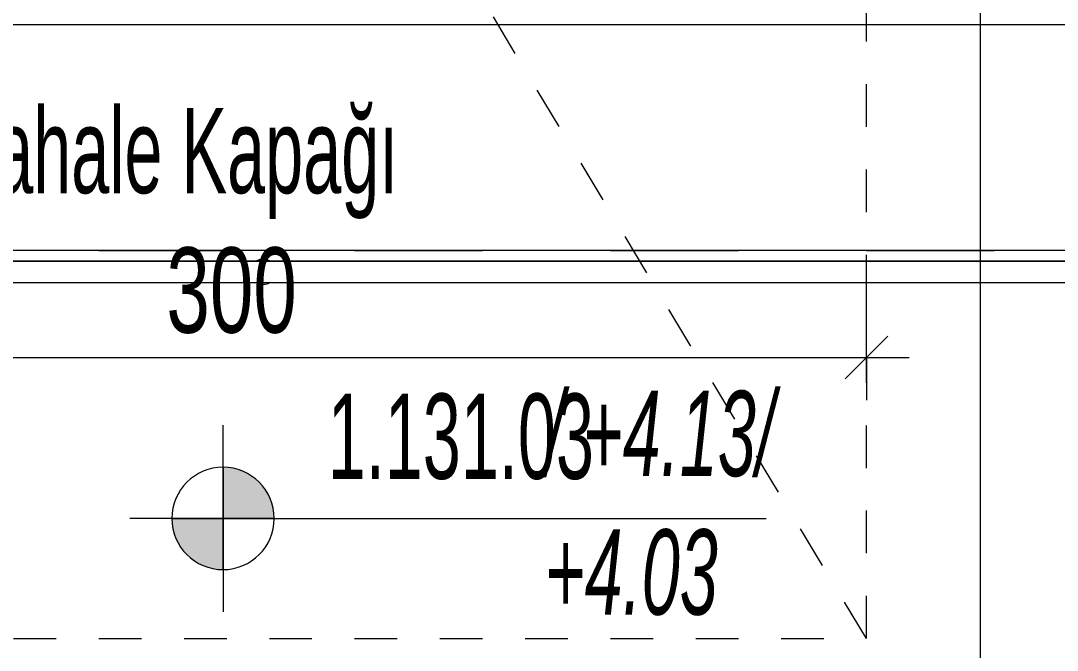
# Model space of a CAD drawing. Header units: metres. Extents: x 8 to 325, y -31 to 15.
# Drawn here: x 121.812 to 124.242, y -2.527 to -1.051 of the extents above; entities that cross this region are included whole.
import ezdxf

# ---------------------------------------------------------------- set-up
doc = ezdxf.new("R2010")
doc.units = ezdxf.units.M
doc.linetypes.add('Dash', pattern=[0.6, 0.3, -0.3])
doc.linetypes.add('Dot 1_32_', pattern=[0.079375, 0, -0.079375])
for name, color, linetype, lineweight in [('A-ALAN', 7, 'Continuous', 9), ('A-DETY', 7, 'Continuous', 9), ('A-DETY-KOT', 7, 'Continuous', 9), ('A-DETY-OLCU', 7, 'Continuous', 9), ('A-DETY-OLCU-100', 7, 'Continuous', 9), ('A-DETY-YAZI', 7, 'Continuous', 9), ('A-DOSM', 7, 'Continuous', 9), ('A-KORK', 7, 'Continuous', 9), ('A-ÇZGI-ALAN', 7, 'Dash', 9)]:
    doc.layers.add(name, color=color, linetype=linetype, lineweight=lineweight)
doc.layers.add('A-ÇZGI', color=7, linetype='Continuous', lineweight=9, true_color=0x00a600)
doc.styles.add('Arial Narrow_1', font='ARIALN.TTF', dxfattribs={"width": 0.7, "height": 0.2})
doc.styles.add('Arial Narrow_5', font='ARIALN.TTF', dxfattribs={"width": 0.8, "height": 0.2})
doc.styles.add('Arial Narrow_6', font='ARIALN.TTF', dxfattribs={"width": 0.7, "height": 0.2})
doc.styles.add('Arial Narrow_I_3', font='ARIALNI.TTF', dxfattribs={"width": 0.7, "height": 0.2})
doc.dimstyles.new('TKFN_ARDI_Ölçü_1_100__İç__3', dxfattribs={"dimscale": 0.3048, "dimtxt": 0.204686, "dimasz": 0.328084, "dimexe": 0.328084, "dimexo": 0.0625, "dimgap": 0, "dimtad": 1, "dimdec": 0, "dimlfac": 100, "dimdsep": 46, "dimtxsty": 'Arial Narrow_5', "dimblk1": 'OBLIQUE', "dimblk2": 'OBLIQUE', "dimsah": 1, "dimcen": 0.09, "dimdle": 0.328084, "dimadec": 8, "dimazin": 0, "dimtfac": 1, "dimtdec": 4, "dimtix": 1, "dimtmove": 0, "dimatfit": 3, "dimfxl": 0.656168, "dimfxlon": 1, "dimtvp": 1, "dimtolj": 1, "dimtzin": 0, "dimarcsym": 2})

# ---------------------------------------------------------------- blocks, each defined once
blk = doc.blocks.new('D1030_70_Ray - Ray-3446562-_1_13_4_13_ PERON KATI _FFL_')
at = {"layer": 'A-ÇZGI', "color": 8, "true_color": 0x808080}
blk.add_line((14.4, -1.0611), (-195.3, -1.0611), dxfattribs=at)
blk = doc.blocks.new('Railing - 50 x 12mm-V86-_1_13_4_13_ PERON KATI _FFL_')
at = {"layer": 'A-KORK'}
for start, end in [(146.9143, 180), (180, 213.0857), (360, 33.0857), (326.9143, 360)]:
    blk.add_arc((0, 0), 0.03, start, end, dxfattribs=at)
blk = doc.blocks.new('Railing - Railing-4164338-_1_13_4_13_ PERON KATI _FFL_')
at = {"extrusion": (0, 0, -1), "zscale": -1, "rotation": 270.0000000000022}
blk.add_blockref('Railing - 50 x 12mm-V86-_1_13_4_13_ PERON KATI _FFL_', (182.4143, -1.64), dxfattribs=at)
blk = doc.blocks.new('Top Rail Type - Top Rail_Internal_-4164340-_1_13_4_13_ PERON KATI _FFL_')
at = {"layer": 'A-KORK'}
for p, q in [((-180.2, -1.615), (-186.9567, -1.615)), ((-186.9433, -1.665), (-180.2, -1.665))]:
    blk.add_line(p, q, dxfattribs=at)
blk = doc.blocks.new('Top Rail Type - Top Rail_Internal_-V89-_1_13_4_13_ PERON KATI _FFL_')
at = {"layer": 'A-KORK'}
for p, q in [((-186.9567, -1.615), (-180.2, -1.615)), ((-186.9433, -1.665), (-180.2, -1.665))]:
    blk.add_line(p, q, dxfattribs=at)
blk = doc.blocks.new('Şaft Boşluğu Sembolü2 - Şaft Boşluğu Sembolü-4775168-_1_13_4_13_ PERON KATI _FFL_')
at = {"layer": 'A-DETY', "linetype": 'Dot 1_32_'}
for p, q in [((2.3404, -0.5072), (2.3404, 4.4928)), ((2.3404, -0.5072), (0.3724, 2.7728)), ((-0.6596, -0.5072), (2.3404, -0.5072))]:
    blk.add_line(p, q, dxfattribs=at)
blk = doc.blocks.new('Spot Elevations - Plan Kot Sembolü-2589892-_1_13_4_13_ PERON KATI _FFL_')
at = {"layer": 'A-DETY-KOT'}
h = blk.add_hatch(color=256, dxfattribs=at)
edge = h.paths.add_edge_path()
edge.add_arc((0, 0.002969), 0.0012, 0, 90, ccw=False)
edge.add_line((0.0012, 0.002969), (0, 0.002969))
edge.add_line((0, 0.002969), (0, 0.004169))
h = blk.add_hatch(color=256, dxfattribs=at)
edge = h.paths.add_edge_path()
edge.add_line((-0.0012, 0.002969), (0, 0.002969))
edge.add_line((0, 0.002969), (0, 0.001769))
edge.add_arc((0, 0.002969), 0.0012, 180, 270, ccw=False)
for p, q in [((0, 0.002969), (0, 0.005156)), ((0, 0.004169), (0, 0.002969)), ((0, 0.002969), (0, 0.004169)), ((0, 0.002969), (-0.002188, 0.002969)), ((0, 0.002969), (-0.0012, 0.002969)), ((-0.0012, 0.002969), (0, 0.002969)), ((0, 0.002969), (0.012733, 0.002969)), ((0, 0.002969), (0, 0.000781)), ((0, 0.001769), (0, 0.002969)), ((0, 0.002969), (0.0012, 0.002969)), ((0, 0.002969), (0, 0.001769)), ((0.0012, 0.002969), (0, 0.002969))]:
    blk.add_line(p, q, dxfattribs=at)
for start, end in [(90, 180), (0, 90), (180, 270), (270, 360)]:
    blk.add_arc((0, 0.002969), 0.0012, start, end, dxfattribs=at)
blk = doc.blocks.new('DIMBLOCK501-_1_13_4_13_ PERON KATI _FFL_')
at = {"layer": 'A-DETY-OLCU-100', "transparency": 16777216}
for p, q in [((124.062, -3.69), (124.062, 3.8)), ((124.062, 3.7), (124.012, 3.75)), ((124.062, 3.7), (123.862, 3.7)), ((124.062, 3.7), (124.112, 3.65)), ((124.062, 3.7), (124.162, 3.7)), ((124.062, -3.69), (124.012, -3.64)), ((124.062, -3.69), (123.862, -3.69)), ((124.062, -3.69), (124.112, -3.74)), ((124.062, -3.69), (124.162, -3.69))]:
    blk.add_line(p, q, dxfattribs=at)
at = {"layer": 'A-DETY-OLCU-100', "color": 0, "transparency": 16777216, "insert": (123.8035, -0.1363), "char_height": 0.2, "width": 0.339194, "attachment_point": 1, "rotation": 90, "line_spacing_factor": 0.974696, "style": 'Arial Narrow_5'}
blk.add_mtext('739', dxfattribs=at)
blk = doc.blocks.new('_Oblique')
at = {"color": 0, "linetype": 'ByBlock', "lineweight": -2}
blk.add_line((-0.5, -0.5), (0.5, 0.5), dxfattribs=at)
blk = doc.blocks.new('DIMBLOCK514-_1_13_4_13_ PERON KATI _FFL_')
at = {"layer": 'A-DETY-OLCU-100', "transparency": 16777216}
for p, q in [((120.7947, -1.8412), (120.7947, -1.6412)), ((123.7947, -1.8412), (123.7947, -1.6412)), ((120.7947, -1.8412), (120.8447, -1.7912)), ((123.7947, -1.8412), (123.8447, -1.7912)), ((120.6947, -1.8412), (123.8947, -1.8412)), ((120.7947, -1.8412), (120.7447, -1.8912)), ((120.7947, -1.8412), (120.7947, -1.9412)), ((123.7947, -1.8412), (123.7447, -1.8912)), ((123.7947, -1.8412), (123.7947, -1.9412))]:
    blk.add_line(p, q, dxfattribs=at)
at = {"layer": 'A-DETY-OLCU-100', "color": 0, "transparency": 16777216, "insert": (122.1533, -1.5827), "char_height": 0.2, "width": 0.339194, "attachment_point": 1, "line_spacing_factor": 0.974696, "style": 'Arial Narrow_5'}
blk.add_mtext('300', dxfattribs=at)

msp = doc.modelspace()

# ---------------------------------------------------------------- linework, layer by layer
at = {"layer": 'A-ALAN', "color": 8, "true_color": 0x808080, "flags": 128}
msp.add_lwpolyline([(124.5947, -1.795), (124.5947, -1.59), (119.5947, -1.59), (119.5947, -2.7582), (119.5947, -3.69), (124.5947, -3.69)], close=True, dxfattribs=at)
at = {"layer": 'A-DOSM'}
msp.add_line((124.5947, -1.59), (117.8447, -1.59), dxfattribs=at)
at = {"layer": 'A-ÇZGI-ALAN'}
msp.add_line((119.5947, -1.59), (124.5947, -1.59), dxfattribs=at)

# ---------------------------------------------------------------- block references
at = {"layer": 'A-DETY'}
msp.add_blockref('Şaft Boşluğu Sembolü2 - Şaft Boşluğu Sembolü-4775168-_1_13_4_13_ PERON KATI _FFL_', (121.4543, -1.9928), dxfattribs=at)
at = {"layer": 'A-DETY-KOT', "xscale": 99.99999999999993, "yscale": 99.99999999999993, "zscale": 99.99999999999993}
msp.add_blockref('Spot Elevations - Plan Kot Sembolü-2589892-_1_13_4_13_ PERON KATI _FFL_', (122.2861, -2.5152), dxfattribs=at)
at = {"layer": 'A-KORK'}
for name in ['Railing - Railing-4164338-_1_13_4_13_ PERON KATI _FFL_', 'Top Rail Type - Top Rail_Internal_-4164340-_1_13_4_13_ PERON KATI _FFL_', 'Top Rail Type - Top Rail_Internal_-V89-_1_13_4_13_ PERON KATI _FFL_']:
    msp.add_blockref(name, (304.7947, 0), dxfattribs=at)
at = {"layer": 'A-ÇZGI', "color": 8, "true_color": 0x808080}
msp.add_blockref('D1030_70_Ray - Ray-3446562-_1_13_4_13_ PERON KATI _FFL_', (304.7947, 0), dxfattribs=at)

# ---------------------------------------------------------------- texts
at = {"layer": 'A-DETY-KOT', "char_height": 0.2, "attachment_point": 1, "line_spacing_factor": 0.974696}
for s, insert, width, style in [('/ +4.13/ +4.03', (123.0405, -1.9189), 0.58946, 'Arial Narrow_I_3'), ('1.131.03', (122.5316, -1.9254), 0.370869, 'Arial Narrow_6')]:
    msp.add_mtext(s, dxfattribs=dict(at, insert=insert, width=width, style=style))
at = {"layer": 'A-DETY-YAZI', "insert": (121.4398, -1.2555), "char_height": 0.2, "width": 1.318555, "attachment_point": 1, "line_spacing_factor": 0.949189, "style": 'Arial Narrow_1'}
msp.add_mtext('\\pt0.14,0.28,0.42,0.56,0.7,0.84,0.98,1.12,1.26,1.4,1.54,1.68,1.82,1.96,2.1,2.24,2.38,2.52,2.66,2.8,2.94,3.08,3.22,3.36,3.5,3.64,3.78,3.92,4.06,4.2,4.34,4.48;Müdahale Kapağı', dxfattribs=at)

# ---------------------------------------------------------------- dimensions: what is measured, and where the dimension line sits
at = {"layer": 'A-DETY-OLCU'}
dim = msp.add_linear_dim(base=(124.062, 3.7), p1=(123.862, -3.69), p2=(123.862, 3.7), angle=90, dimstyle='TKFN_ARDI_Ölçü_1_100__İç__3', override={"dimpost": '<>', "dimfxl": 7.390042}, dxfattribs=at)
dim.commit()
dim.dimension.update_dxf_attribs({"geometry": 'DIMBLOCK501-_1_13_4_13_ PERON KATI _FFL_', "text_midpoint": (123.9599, 0.005)})
dim = msp.add_linear_dim(base=(123.7947, -1.8412), p1=(120.7947, -1.6412), p2=(123.7947, -1.6412), dimstyle='TKFN_ARDI_Ölçü_1_100__İç__3', override={"dimpost": '<>', "dimfxl": 3}, dxfattribs=at)
dim.commit()
dim.dimension.update_dxf_attribs({"geometry": 'DIMBLOCK514-_1_13_4_13_ PERON KATI _FFL_', "text_midpoint": (122.2947, -1.7391)})

doc.saveas('drawing.dxf')
